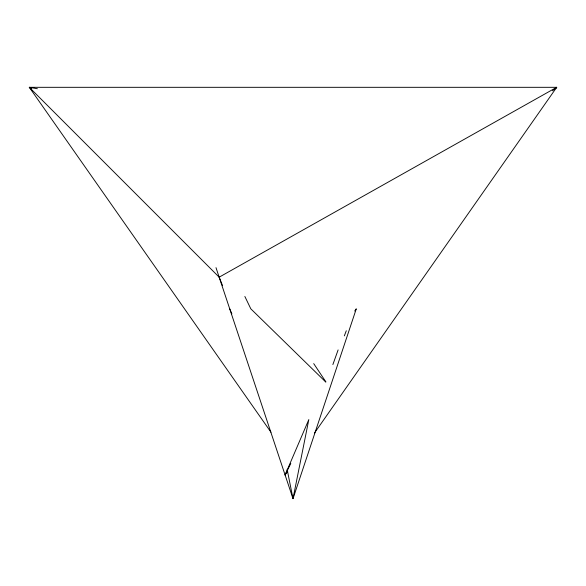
<?xml version="1.0" encoding="UTF-8"?>
<svg xmlns="http://www.w3.org/2000/svg" width="586" height="586" viewBox="0 0 586 586"><rect width="100%" height="100%" fill="white"/><g stroke="black" fill="none" stroke-linecap="round" stroke-linejoin="round"><path stroke-width="0.88" d="M332.877 364.565L338.115 349.923M344.334 335.873L346.289 330.768M287.719 471.203L285.089 474.953L308.822 419.576L293 498.686L215.992 267.663M285.089 474.953L290.788 463.489M314.506 432.966L556.7 87.314L29.3 87.314L270.966 432.212M354.698 311.049L356.288 308.822L293 498.686L287.133 469.357M555.411 88.603L556.7 87.314L219.164 277.178L29.3 87.314L37.372 88.735M552.473 90.823L556.7 87.314M29.3 87.314L31.695 88.662M325.75 382.021L250.808 308.822L244.86 296.472M313.715 363.62L325.897 381.896M229.712 308.822L231.873 313.854M219.164 277.178L222.541 285.616"/></g></svg>
